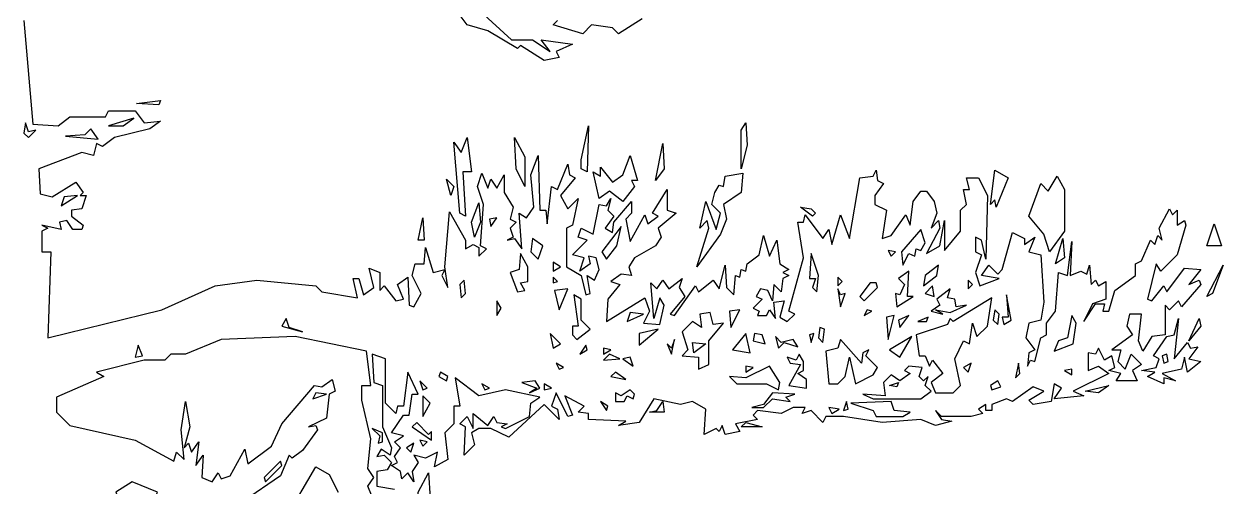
# Model space of a CAD drawing. Header units: millimetres. Extents: x -1861 to 1853, y -2 to 9002.
# Drawn here: x 72 to 1853, y 3614 to 4301 of the extents above; entities that cross this region are included whole.
import ezdxf

# ---------------------------------------------------------------- set-up
doc = ezdxf.new("R2010")
doc.units = ezdxf.units.MM
doc.layers.add('ALMOND-DRAW-PROFILE', color=7, linetype='Continuous', lineweight=25)

msp = doc.modelspace()

# ---------------------------------------------------------------- linework, layer by layer
at = {"layer": 'ALMOND-DRAW-PROFILE'}
for points in [[(750.4, 4319.5), (796.7, 4277.6), (827.5, 4277.6), (853.9, 4260), (840.7, 4277.6), (886.9, 4271), (862.7, 4260), (867.1, 4251.2), (845.1, 4246.8), (809.9, 4268.8), (805.5, 4264.4), (761.4, 4290.9), (730.6, 4299.7), (717.4, 4317.3)], [(72.3, 4306.3), (85.5, 4152.2), (123, 4150), (140.6, 4163.2), (193.4, 4163.2), (197.8, 4172), (237.5, 4172), (250.7, 4154.4), (274.9, 4156.6), (259.5, 4145.5), (206.6, 4132.3), (189, 4119.1), (180.2, 4123.5), (175.8, 4105.9), (158.2, 4110.3), (94.4, 4086.1), (96.6, 4048.7), (114.2, 4044.3), (149.4, 4066.3), (160.4, 4050.9), (156, 4046.5), (164.8, 4046.5), (158.2, 4026.7), (142.8, 4024.5), (142.8, 4015.7), (160.4, 4002.4), (158.2, 3995.8), (145, 3995.8), (136.2, 4009.1), (125.2, 4006.8), (127.4, 3995.8), (98.8, 4002.4), (107.6, 3998), (98.8, 3993.6), (98.8, 3962.8), (112, 3962.8), (107.6, 3835.1), (277.1, 3877), (356.3, 3912.2), (418, 3921), (506, 3912.2), (514.9, 3903.4), (567.7, 3894.6), (561.1, 3923.2), (569.9, 3923.2), (576.5, 3899), (591.9, 3910), (585.3, 3938.6), (600.7, 3932), (600.7, 3905.6), (607.3, 3912.2), (624.9, 3890.2), (635.9, 3892.4), (627.1, 3914.4), (642.5, 3925.4), (644.7, 3883.6), (651.4, 3881.4), (662.4, 3901.2), (649.1, 3927.6), (653.6, 3945.2), (666.8, 3945.2), (669, 3969.4), (680, 3932), (697.6, 3936.4), (693.2, 3927.6), (702, 3910), (697.6, 3940.8), (704.2, 4022.3), (728.4, 3980.4), (728.4, 3967.2), (739.4, 3973.8), (748.2, 3969.4), (748.2, 3956.2), (759.2, 3967.2), (750.4, 3971.6), (754.8, 4033.3), (746, 4059.7), (752.6, 4079.5), (761.4, 4057.5), (765.8, 4070.7), (774.6, 4057.5), (785.6, 4077.3), (785.6, 4050.9), (798.9, 4028.9), (794.5, 4011.3), (803.3, 4006.8), (794.5, 3998), (798.9, 3984.8), (790, 3980.4), (801.1, 3982.6), (812.1, 3967.2), (807.7, 4020.1), (818.7, 4013.5), (829.7, 4028.9), (825.3, 4077.3), (836.3, 4105.9), (838.5, 4024.5), (847.3, 4024.5), (849.5, 4004.6), (856.1, 4059.7), (864.9, 4055.3), (880.3, 4092.7), (882.5, 4077.3), (891.3, 4072.9), (869.3, 4046.5), (880.3, 4026.7), (895.7, 4042.1), (886.9, 4002.4), (878.1, 3998), (878.1, 3940.8), (900.1, 3927.6), (906.7, 3899), (913.3, 3901.2), (908.9, 3927.6), (919.9, 3921), (926.5, 3936.4), (922.1, 3954), (911.1, 3956.2), (913.3, 3945.2), (897.9, 3934.2), (904.5, 3954), (886.9, 3958.4), (908.9, 3980.4), (895.7, 3984.8), (900.1, 3998), (917.7, 3989.2), (926.5, 4033.3), (937.6, 4031.1), (944.2, 4042.1), (939.8, 4024.5), (948.6, 4015.7), (935.4, 3998), (946.4, 3991.4), (948.6, 4006.8), (975, 4037.7), (975, 4020.1), (966.2, 4011.3), (972.8, 3978.2), (994.8, 4017.9), (999.2, 4004.6), (1014.6, 4015.7), (1005.8, 4020.1), (1027.8, 4055.3), (1027.8, 4024.5), (1041, 4020.1), (1014.6, 3998), (1019, 3984.8), (1010.2, 3971.6), (979.4, 3954), (970.6, 3940.8), (975, 3927.6), (959.6, 3929.8), (944.2, 3918.8), (957.4, 3914.4), (939.8, 3892.4), (937.6, 3859.3), (994.8, 3894.6), (1001.4, 3874.8), (992.6, 3857.1), (1016.8, 3854.9), (1023.4, 3883.6), (1016.8, 3894.6), (1008, 3863.7), (1003.6, 3916.6), (1012.4, 3907.8), (1021.2, 3921), (1030, 3907.8), (1049.8, 3923.2), (1045.4, 3910), (1054.2, 3896.8), (1032.2, 3870.4), (1038.8, 3868.2), (1069.6, 3912.2), (1074.1, 3903.4), (1096.1, 3921), (1104.9, 3907.8), (1113.7, 3943), (1115.9, 3910), (1126.9, 3899), (1129.1, 3927.6), (1135.7, 3925.4), (1137.9, 3936.4), (1144.5, 3934.2), (1146.7, 3945.2), (1164.3, 3958.4), (1170.9, 3987), (1179.7, 3956.2), (1190.7, 3980.4), (1195.1, 3945.2), (1208.3, 3936.4), (1199.5, 3932), (1208.3, 3927.6), (1199.5, 3923.2), (1197.3, 3903.4), (1186.3, 3914.4), (1184.1, 3890.2), (1177.5, 3905.6), (1166.5, 3907.8), (1159.9, 3896.8), (1168.7, 3892.4), (1155.5, 3879.2), (1164.3, 3874.8), (1162.1, 3868.2), (1175.3, 3868.2), (1179.7, 3877), (1188.5, 3863.7), (1186.3, 3888), (1201.7, 3890.2), (1195.1, 3865.9), (1206.1, 3859.3), (1217.2, 3870.4), (1208.3, 3874.8), (1230.4, 3954), (1221.6, 4006.8), (1230.4, 4006.8), (1232.6, 4017.9), (1259, 3982.6), (1267.8, 3995.8), (1272.2, 3973.8), (1285.4, 4017.9), (1298.6, 3982.6), (1314, 4072.9), (1333.8, 4075.1), (1338.2, 4083.9), (1340.4, 4068.5), (1349.2, 4064.1), (1336, 4046.5), (1336, 4033.3), (1353.6, 4024.5), (1347, 3982.6), (1360.3, 3987), (1382.3, 4017.9), (1388.9, 4002.4), (1393.3, 4037.7), (1404.3, 4053.1), (1413.1, 4053.1), (1424.1, 4037.7), (1428.5, 4020.1), (1419.7, 3998), (1430.7, 4009.1), (1432.9, 3998), (1413.1, 3960.6), (1432.9, 3971.6), (1439.5, 4009.1), (1439.5, 3965), (1463.7, 3993.6), (1463.7, 4024.5), (1472.5, 4033.3), (1468.1, 4055.3), (1476.9, 4055.3), (1472.5, 4072.9), (1490.1, 4072.9), (1503.4, 4046.5), (1501.2, 3951.8), (1494.6, 3980.4), (1485.7, 3984.8), (1485.7, 3962.8), (1494.6, 3958.4), (1485.7, 3932), (1492.3, 3912.2), (1521, 3923.2), (1494.6, 3927.6), (1505.6, 3943), (1518.8, 3929.8), (1525.4, 3936.4), (1540.8, 3991.4), (1558.4, 3982.6), (1558.4, 3973.8), (1573.8, 3984.8), (1565, 3962.8), (1582.6, 3958.4), (1587, 3888), (1582.6, 3861.5), (1565, 3857.1), (1560.6, 3835.1), (1573.8, 3817.5), (1565, 3813.1), (1562.8, 3793.3), (1567.2, 3802.1), (1573.8, 3799.9), (1582.6, 3835.1), (1591.4, 3839.5), (1591.4, 3857.1), (1604.6, 3874.8), (1609, 3932), (1622.2, 3927.6), (1628.8, 3978.2), (1626.6, 3927.6), (1642.1, 3934.2), (1650.9, 3929.8), (1655.3, 3943), (1657.5, 3914.4), (1664.1, 3921), (1668.5, 3912.2), (1679.5, 3918.8), (1679.5, 3892.4), (1659.7, 3885.8), (1646.5, 3859.3), (1664.1, 3885.8), (1677.3, 3885.8), (1675.1, 3874.8), (1683.9, 3874.8), (1692.7, 3905.6), (1723.5, 3927.6), (1723.5, 3945.2), (1732.3, 3949.6), (1745.5, 3980.4), (1752.1, 3973.8), (1756.5, 3987), (1763.1, 3980.4), (1758.7, 3998), (1774.1, 4026.7), (1778.6, 4017.9), (1785.2, 4024.5), (1785.2, 4002.4), (1796.2, 4009.1), (1798.4, 4002.4), (1785.2, 3958.4), (1760.9, 3934.2), (1754.3, 3945.2), (1741.1, 3892.4), (1747.7, 3890.2), (1765.3, 3912.2), (1769.7, 3903.4), (1796.2, 3938.6), (1820.4, 3936.4), (1802.8, 3914.4), (1818.2, 3921), (1820.4, 3914.4), (1791.8, 3881.4), (1787.4, 3890.2), (1774.1, 3877), (1767.5, 3883.6), (1767.5, 3839.5), (1747.7, 3837.3), (1734.5, 3815.3), (1727.9, 3830.7), (1732.3, 3870.4), (1714.7, 3870.4), (1710.3, 3852.7), (1719.1, 3839.5), (1688.3, 3817.5), (1701.5, 3817.5), (1697.1, 3799.9), (1708.1, 3788.9), (1716.9, 3810.9), (1732.3, 3795.5), (1719.1, 3786.7), (1725.7, 3771.3), (1694.9, 3771.3), (1701.5, 3782.3), (1683.9, 3786.7), (1692.7, 3791.1), (1688.3, 3808.7), (1677.3, 3802.1), (1668.5, 3819.7), (1664.1, 3810.9), (1653.1, 3813.1), (1653.1, 3786.7), (1668.5, 3793.3), (1683.9, 3782.3), (1631, 3755.9), (1646.5, 3749.3), (1602.4, 3744.9), (1613.4, 3760.3), (1602.4, 3766.9), (1598, 3740.5), (1571.6, 3736.1), (1565, 3742.7), (1587, 3755.9), (1571.6, 3762.5), (1540.8, 3740.5), (1532, 3744.9), (1510, 3736.1), (1510, 3727.3), (1501.2, 3727.3), (1501.2, 3736.1), (1490.1, 3729.5), (1496.8, 3722.8), (1479.1, 3718.4), (1435.1, 3718.4), (1426.3, 3727.3), (1435.1, 3714), (1450.5, 3711.8), (1426.3, 3705.2), (1404.3, 3714), (1347, 3709.6), (1289.8, 3718.4), (1263.4, 3718.4), (1259, 3709.6), (1241.4, 3727.3), (1228.2, 3722.8), (1232.6, 3731.7), (1215, 3731.7), (1197.3, 3722.8), (1162.1, 3727.3), (1155.5, 3720.6), (1162.1, 3714), (1129.1, 3707.4), (1135.7, 3696.4), (1113.7, 3692), (1109.3, 3705.2), (1104.9, 3696.4), (1100.5, 3700.8), (1082.9, 3692), (1085.1, 3729.5), (1065.2, 3740.5), (1047.6, 3736.1), (1008, 3744.9), (986, 3709.6), (955.2, 3705.2), (966.2, 3711.8), (911.1, 3714), (911.1, 3722.8), (895.7, 3725), (904.5, 3733.9), (875.9, 3749.3), (886.9, 3720.6), (880.3, 3718.4), (862.7, 3753.7), (856.1, 3733.9), (864.9, 3729.5), (867.1, 3714), (845.1, 3736.1), (792.3, 3687.6), (765.8, 3700.8), (748.2, 3700.8), (737.2, 3694.2), (741.6, 3676.6), (726.2, 3661.2), (728.4, 3703), (719.6, 3707.4), (730.6, 3718.4), (739.4, 3700.8), (739.4, 3722.8), (761.4, 3705.2), (770.2, 3718.4), (774.6, 3709.6), (790, 3707.4), (781.2, 3703), (787.8, 3700.8), (823.1, 3718.4), (825.3, 3738.3), (838.5, 3747.1), (787.8, 3758.1), (748.2, 3749.3), (713, 3775.7), (719.6, 3733.9), (710.8, 3733.9), (710.8, 3707.4), (697.6, 3694.2), (702, 3654.6), (682.2, 3643.6), (686.6, 3665.6), (669, 3656.8), (651.4, 3661.2), (658, 3650.2), (649.1, 3637), (651.4, 3621.6), (642.5, 3634.8), (633.7, 3626), (631.5, 3637), (618.3, 3645.8), (627.1, 3650.2), (622.7, 3659), (631.5, 3672.2), (622.7, 3681), (635.9, 3689.8), (618.3, 3694.2), (635.9, 3720.6), (644.7, 3720.6), (649.1, 3751.5), (658, 3751.5), (642.5, 3784.5), (635.9, 3733.9), (627.1, 3733.9), (624.9, 3722.8), (609.5, 3738.3), (609.5, 3804.3), (589.7, 3810.9), (591.9, 3769.1), (605.1, 3764.7), (605.1, 3703), (618.3, 3672.2), (616.1, 3661.2), (602.9, 3670), (596.3, 3659), (607.3, 3661.2), (618.3, 3650.2), (611.7, 3639.2), (596.3, 3637), (596.3, 3615), (622.7, 3610.6)], [(990.4, 4308.5), (955.2, 4286.4), (946.4, 4295.3), (915.5, 4299.7), (902.3, 4286.4), (858.3, 4299.7), (864.9, 4306.3)], [(598.5, 3577.5), (583.1, 3615), (591.9, 3628.2), (583.1, 3641.4), (587.5, 3685.4), (574.3, 3742.7), (574.3, 3764.7), (587.5, 3764.7), (580.9, 3815.3), (475.2, 3837.3), (365.1, 3832.9), (312.3, 3810.9), (290.3, 3810.9), (281.5, 3802.1), (250.7, 3802.1), (180.2, 3784.5), (191.2, 3777.9), (120.8, 3747.1), (120.8, 3725), (140.6, 3705.2), (237.5, 3683.2), (294.7, 3652.4), (299.1, 3665.6), (310.1, 3654.6), (305.7, 3698.6), (312.3, 3740.5), (318.9, 3703), (310.1, 3672.2), (316.7, 3678.8), (321.1, 3665.6), (332.1, 3681), (327.7, 3645.8), (338.7, 3661.2), (336.5, 3628.2), (351.9, 3621.6), (360.7, 3634.8), (365.1, 3626), (378.4, 3630.4), (400.4, 3670), (404.8, 3648), (440, 3674.4), (455.4, 3707.4), (503.8, 3764.7), (514.9, 3762.5), (530.3, 3773.5), (534.7, 3755.9), (525.9, 3751.5), (521.5, 3716.2), (495, 3703), (506, 3705.2), (508.2, 3698.6), (486.2, 3667.8), (470.8, 3656.8), (466.4, 3661.2), (453.2, 3630.4), (398.2, 3593)], [(462, 3568.7), (506, 3643.6), (525.9, 3632.6), (539.1, 3606.2)]]:
    msp.add_lwpolyline(points, dxfattribs=at)
for points in [[(239.7, 4183), (274.9, 4187.4), (272.7, 4180.8)], [(78.9, 4132.3), (90, 4143.3), (78.9, 4141.1), (74.5, 4154.4), (72.3, 4138.9)], [(197.8, 4150), (219.8, 4150), (235.3, 4161)], [(908.9, 4081.7), (900.1, 4086.1), (900.1, 4099.3), (911.1, 4150)], [(1137.9, 4086.1), (1137.9, 4143.3), (1144.5, 4154.4), (1146.7, 4121.3)], [(134, 4134.5), (182.4, 4130.1), (171.4, 4145.5), (162.6, 4136.7)], [(728.4, 4015.7), (719.6, 4020.1), (710.8, 4125.7), (721.8, 4110.3), (730.6, 4132.3), (737.2, 4081.7), (724, 4081.7)], [(816.5, 4059.7), (803.3, 4086.1), (801.1, 4132.3), (816.5, 4103.7)], [(1010.2, 4068.5), (1021.2, 4123.5), (1023.4, 4086.1)], [(961.8, 4037.7), (942, 4053.1), (926.5, 4042.1), (917.7, 4081.7), (928.7, 4075.1), (928.7, 4088.3), (946.4, 4066.3), (961.8, 4077.3), (972.8, 4105.9), (983.8, 4068.5), (975, 4068.5), (979.4, 4059.7)], [(1071.8, 3940.8), (1089.5, 3998), (1087.3, 4009.1), (1076.3, 3998), (1085.1, 4037.7), (1100.5, 3995.8), (1107.1, 4020.1), (1093.9, 4033.3), (1098.3, 4050.9), (1104.9, 4061.9), (1111.5, 4059.7), (1113.7, 4075.1), (1140.1, 4079.5), (1137.9, 4050.9), (1111.5, 4033.3), (1115.9, 4011.3), (1107.1, 3989.2)], [(1516.6, 4028.9), (1514.4, 4039.9), (1507.8, 4033.3), (1514.4, 4083.9), (1534.2, 4072.9)], [(706.4, 4046.5), (699.8, 4070.7), (710.8, 4059.7)], [(1595.8, 3962.8), (1587, 3989.2), (1565, 4015.7), (1582.6, 4064.1), (1593.6, 4053.1), (1606.8, 4075.1), (1617.8, 4055.3), (1617.8, 3993.6)], [(127.4, 4031.1), (151.6, 4046.5), (131.8, 4044.3)], [(741.6, 3984.8), (737.2, 4006.8), (748.2, 4035.5), (750.4, 4006.8)], [(1243.6, 4015.7), (1226, 4028.9), (1241.4, 4026.7), (1248, 4020.1)], [(658, 3980.4), (664.6, 4013.5), (666.8, 3980.4)], [(765.8, 4000.2), (774.6, 4013.5), (763.6, 4011.3)], [(937.6, 3951.8), (953, 3971.6), (959.6, 4000.2), (930.9, 3962.8)], [(1377.9, 3943), (1386.7, 3960.6), (1395.5, 3956.2), (1397.7, 3967.2), (1404.3, 3965), (1410.9, 3976), (1404.3, 3995.8), (1375.7, 3962.8)], [(1851.2, 3971.6), (1829.2, 3971.6), (1840.2, 4004.6)], [(836.3, 3951.8), (842.9, 3971.6), (827.5, 3982.6), (825.3, 3962.8)], [(1604.6, 3945.2), (1615.6, 3982.6), (1617.8, 3954)], [(805.5, 3903.4), (816.5, 3905.6), (809.9, 3916.6), (820.9, 3918.8), (820.9, 3940.8), (809.9, 3960.6), (807.7, 3936.4), (794.5, 3932)], [(1250.2, 3903.4), (1252.4, 3927.6), (1241.4, 3960.6), (1239.2, 3923.2), (1248, 3923.2), (1243.6, 3910)], [(1360.3, 3956.2), (1366.9, 3962.8), (1355.9, 3965)], [(858.3, 3934.2), (869.3, 3940.8), (858.3, 3947.4)], [(1408.7, 3912.2), (1428.5, 3927.6), (1430.7, 3943), (1410.9, 3927.6)], [(1829.2, 3896.8), (1853.4, 3943), (1838, 3901.2)], [(721.8, 3894.6), (728.4, 3901.2), (726.2, 3921), (719.6, 3914.4)], [(858.3, 3916.6), (864.9, 3918.8), (858.3, 3925.4)], [(1281, 3912.2), (1287.6, 3918.8), (1281, 3925.4)], [(1369.1, 3881.4), (1393.3, 3896.8), (1384.5, 3896.8), (1386.7, 3934.2), (1371.3, 3923.2), (1380.1, 3914.4), (1373.5, 3899), (1366.9, 3901.2)], [(1474.7, 3907.8), (1481.3, 3914.4), (1474.7, 3921)], [(867.1, 3877), (880.3, 3907.8), (860.5, 3905.6)], [(1285.4, 3881.4), (1292, 3901.2), (1285.4, 3899), (1281, 3907.8)], [(1320.6, 3890.2), (1340.4, 3910), (1338.2, 3916.6), (1329.4, 3916.6), (1314, 3896.8)], [(1410.9, 3901.2), (1424.1, 3896.8), (1421.9, 3912.2)], [(1419.7, 3874.8), (1437.3, 3870.4), (1426.3, 3877), (1448.3, 3872.6), (1472.5, 3883.6), (1457.1, 3881.4), (1454.9, 3892.4), (1443.9, 3894.6), (1448.3, 3907.8), (1428.5, 3892.4), (1432.9, 3883.6)], [(774.6, 3868.2), (781.2, 3879.2), (774.6, 3890.2)], [(893.5, 3832.9), (913.3, 3848.3), (900.1, 3861.5), (900.1, 3892.4), (889.1, 3899), (895.7, 3852.7), (886.9, 3852.7), (886.9, 3839.5)], [(1426.3, 3753.7), (1452.7, 3753.7), (1463.7, 3764.7), (1454.9, 3804.3), (1468.1, 3830.7), (1476.9, 3826.3), (1481.3, 3857.1), (1487.9, 3837.3), (1503.4, 3852.7), (1510, 3894.6), (1452.7, 3859.3), (1448.3, 3863.7), (1443.9, 3854.9), (1397.7, 3839.5), (1402.1, 3808.7), (1410.9, 3808.7), (1417.5, 3793.3), (1421.9, 3802.1), (1437.3, 3782.3), (1419.7, 3769.1)], [(1527.6, 3854.9), (1538.6, 3861.5), (1532, 3899), (1534.2, 3865.9), (1525.4, 3865.9)], [(968.4, 3859.3), (992.6, 3870.4), (972.8, 3872.6)], [(1074.1, 3788.9), (1089.5, 3795.5), (1089.5, 3830.7), (1111.5, 3857.1), (1096.1, 3854.9), (1091.7, 3872.6), (1076.3, 3870.4), (1078.5, 3850.5), (1065.2, 3859.3), (1049.8, 3843.9), (1058.6, 3817.5), (1049.8, 3808.7), (1074.1, 3806.5)], [(1122.5, 3850.5), (1135.7, 3877), (1120.3, 3874.8)], [(1320.6, 3868.2), (1331.6, 3874.8), (1325, 3877)], [(1355.9, 3832.9), (1364.7, 3868.2), (1353.6, 3865.9)], [(1373.5, 3850.5), (1386.7, 3868.2), (1371.3, 3861.5)], [(1399.9, 3859.3), (1413.1, 3859.3), (1415.3, 3865.9)], [(1518.8, 3854.9), (1521, 3870.4), (1514.4, 3877), (1512.2, 3861.5)], [(1602.4, 3815.3), (1631, 3826.3), (1635.5, 3857.1), (1628.8, 3868.2), (1622.2, 3835.1), (1609, 3830.7)], [(455.4, 3852.7), (486.2, 3843.9), (466.4, 3850.5), (462, 3863.7)], [(986, 3824.1), (1014.6, 3848.3), (986, 3841.7)], [(1259, 3828.5), (1261.2, 3848.3), (1254.6, 3850.5), (1252.4, 3835.1)], [(1765.3, 3766.9), (1741.1, 3777.9), (1752.1, 3784.5), (1732.3, 3786.7), (1754.3, 3791.1), (1758.7, 3804.3), (1749.9, 3808.7), (1769.7, 3837.3), (1780.8, 3839.5), (1787.4, 3863.7), (1780.8, 3804.3), (1800.6, 3828.5), (1805, 3819.7), (1816, 3821.9), (1802.8, 3804.3), (1820.4, 3799.9), (1800.6, 3784.5), (1796.2, 3806.5), (1791.8, 3788.9), (1763.1, 3782.3), (1783, 3771.3), (1765.3, 3775.7)], [(1802.8, 3830.7), (1818.2, 3863.7), (1820.4, 3852.7)], [(858.3, 3819.7), (869.3, 3826.3), (853.9, 3841.7)], [(1034.4, 3810.9), (1038.8, 3832.9), (1034.4, 3819.7), (1027.8, 3826.3)], [(1124.7, 3817.5), (1151.1, 3813.1), (1144.5, 3841.7)], [(1155.5, 3830.7), (1173.1, 3826.3), (1168.7, 3839.5), (1157.7, 3841.7)], [(1192.9, 3819.7), (1201.7, 3828.5), (1221.6, 3821.9), (1215, 3832.9), (1197.3, 3828.5), (1188.5, 3837.3)], [(1241.4, 3828.5), (1245.8, 3841.7), (1239.2, 3839.5)], [(1267.8, 3766.9), (1281, 3766.9), (1292, 3777.9), (1298.6, 3806.5), (1307.4, 3766.9), (1333.8, 3780.1), (1340.4, 3791.1), (1322.8, 3808.7), (1327.2, 3817.5), (1318.4, 3813.1), (1316.2, 3797.7), (1285.4, 3832.9), (1281, 3819.7), (1263.4, 3815.3)], [(1373.5, 3806.5), (1391.1, 3837.3), (1358.1, 3817.5)], [(237.5, 3806.5), (248.5, 3808.7), (241.9, 3824.1)], [(897.9, 3810.9), (908.9, 3817.5), (906.7, 3824.1)], [(933.2, 3810.9), (944.2, 3817.5), (933.2, 3819.7)], [(1067.4, 3813.1), (1065.2, 3828.5), (1085.1, 3826.3)], [(867.1, 3788.9), (873.7, 3791.1), (862.7, 3797.7)], [(933.2, 3802.1), (957.4, 3804.3), (942, 3810.9)], [(977.2, 3793.3), (972.8, 3806.5), (961.8, 3804.3)], [(1208.3, 3764.7), (1234.8, 3760.3), (1234.8, 3773.5), (1221.6, 3782.3), (1230.4, 3786.7), (1230.4, 3799.9), (1223.8, 3810.9), (1219.4, 3802.1), (1206.1, 3806.5), (1210.5, 3797.7), (1226, 3795.5)], [(1474.7, 3784.5), (1479.1, 3797.7), (1468.1, 3791.1)], [(1545.2, 3775.7), (1551.8, 3782.3), (1549.6, 3797.7)], [(1765.3, 3797.7), (1771.9, 3799.9), (1769.7, 3810.9), (1763.1, 3808.7)], [(699.8, 3771.3), (702, 3777.9), (691, 3784.5), (688.8, 3777.9)], [(944.2, 3777.9), (966.2, 3773.5), (950.8, 3784.5)], [(1175.3, 3766.9), (1192.9, 3758.1), (1195.1, 3769.1), (1179.7, 3793.3), (1144.5, 3775.7), (1120.3, 3777.9), (1131.3, 3766.9)], [(1144.5, 3784.5), (1155.5, 3791.1), (1144.5, 3793.3)], [(1333.8, 3744.9), (1404.3, 3744.9), (1419.7, 3755.9), (1410.9, 3764.7), (1415.3, 3777.9), (1408.7, 3771.3), (1402.1, 3777.9), (1406.5, 3791.1), (1386.7, 3793.3), (1380.1, 3786.7), (1388.9, 3782.3), (1373.5, 3771.3), (1360.3, 3780.1), (1349.2, 3769.1), (1351.4, 3749.3), (1318.4, 3751.5)], [(1628.8, 3780.1), (1628.8, 3788.9), (1617.8, 3786.7)], [(664.6, 3758.1), (671.2, 3760.3), (660.2, 3771.3)], [(757, 3758.1), (763.6, 3760.3), (752.6, 3766.9)], [(823.1, 3753.7), (838.5, 3760.3), (831.9, 3771.3), (812.1, 3769.1), (834.1, 3760.3)], [(845.1, 3758.1), (856.1, 3760.3), (845.1, 3766.9)], [(950.8, 3740.5), (964, 3740.5), (968.4, 3749.3), (977.2, 3744.9), (979.4, 3751.5), (972.8, 3758.1), (959.6, 3749.3), (950.8, 3753.7)], [(1358.1, 3764.7), (1371.3, 3769.1), (1369.1, 3762.5)], [(1510, 3758.1), (1523.2, 3762.5), (1518.8, 3771.3), (1507.8, 3764.7)], [(1648.7, 3755.9), (1683.9, 3764.7), (1668.5, 3753.7)], [(501.6, 3744.9), (521.5, 3751.5), (506, 3753.7)], [(664.6, 3718.4), (675.6, 3738.3), (664.6, 3749.3)], [(937.6, 3727.3), (939.8, 3733.9), (928.7, 3740.5)], [(1023.4, 3725), (1001.4, 3725), (1012.4, 3727.3), (1021.2, 3740.5)], [(1153.3, 3731.7), (1170.9, 3731.7), (1184.1, 3744.9), (1210.5, 3740.5), (1203.9, 3747.1), (1217.2, 3751.5), (1184.1, 3753.7), (1170.9, 3736.1)], [(1289.8, 3727.3), (1296.4, 3729.5), (1294.2, 3740.5)], [(1338.2, 3718.4), (1377.9, 3718.4), (1388.9, 3725), (1364.7, 3727.3), (1360.3, 3740.5), (1300.8, 3738.3), (1333.8, 3727.3)], [(1272.2, 3722.8), (1283.2, 3729.5), (1267.8, 3731.7)], [(677.8, 3683.2), (677.8, 3696.4), (673.4, 3692), (655.8, 3709.6), (649.1, 3703)], [(1137.9, 3703), (1144.5, 3709.6), (1168.7, 3703)], [(598.5, 3678.8), (605.1, 3681), (605.1, 3694.2), (589.7, 3700.8), (600.7, 3689.8)], [(646.9, 3665.6), (651.4, 3678.8), (640.3, 3672.2)], [(664.6, 3674.4), (671.2, 3681), (660.2, 3683.2)], [(431.2, 3621.6), (455.4, 3645.8), (453.2, 3652.4), (429, 3628.2)], [(658, 3579.7), (658, 3606.2), (673.4, 3634.8), (675.6, 3597.4)], [(215.4, 3590.8), (263.9, 3590.8), (270.5, 3606.2), (233.1, 3621.6), (208.8, 3606.2)]]:
    msp.add_lwpolyline(points, close=True, dxfattribs=at)

doc.saveas('drawing.dxf')
